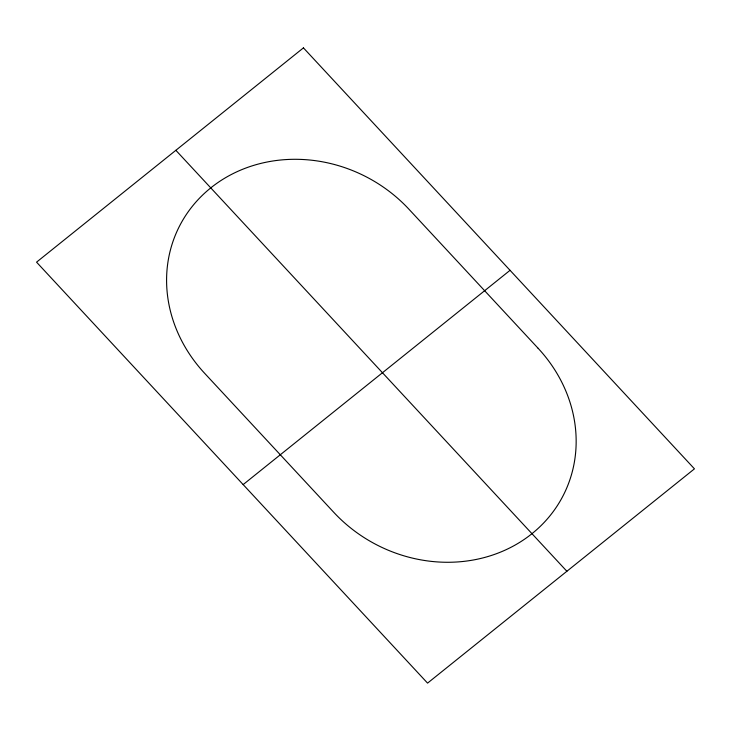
<?xml version="1.0" encoding="UTF-8"?>
<svg xmlns="http://www.w3.org/2000/svg" width="731" height="731" viewBox="0 0 731 731"><rect width="100%" height="100%" fill="white"/><g stroke="black" fill="none" stroke-linecap="round" stroke-linejoin="round"><path stroke-width="1.1" d="M243.158 484.589L510.046 270.315M175.86 150.303L566.881 571.267M303.438 47.88L36.55 262.155L427.562 683.12L694.45 468.845L303.438 47.88M538.126 348.294L408.949 209.23A142.974 128.939 27 0 0 210.775 187.885A142.974 128.939 27 0 0 204.616 373.276L333.793 512.349A142.974 128.939 27 0 0 531.967 533.685A142.974 128.939 27 0 0 538.126 348.294"/></g></svg>
